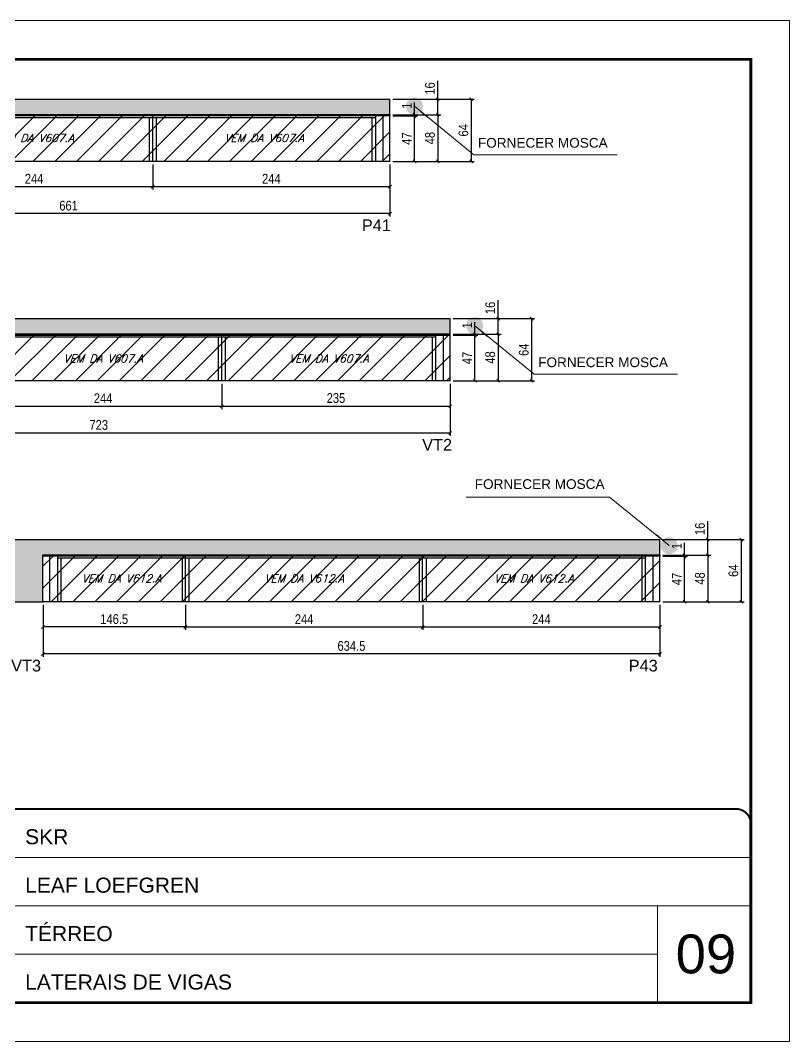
# Model space of a CAD drawing. Extents: x 3309 to 9590, y -2522 to 14608.
# Drawn here: x 4003 to 4794, y 11261 to 12311 of the extents above; entities that cross this region are included whole.
import ezdxf

# ---------------------------------------------------------------- set-up
doc = ezdxf.new("R2010")
doc.units = 0
doc.linetypes.add('CONTINUO', pattern=[0])
doc.linetypes.add('DASHED', pattern=[0.75, 0.5, -0.25])
for name, color, linetype in [('5', 5, 'Continuous'), ('COTA', 241, 'Continuous'), ('Painéis', 200, 'Continuous'), ('SARR_2.2x7', 40, 'Continuous'), ('SARR_3.5x7', 81, 'Continuous'), ('texto', 7, 'Continuous')]:
    doc.layers.add(name, color=color, linetype=linetype)
for name, color, linetype, lineweight in [('CARIMBO', 255, 'Continuous', 9), ('Folhas', 255, 'Continuous', 9), ('Hachura', 251, 'Continuous', 9), ('SARRAFO DE PRESSAO', 251, 'DASHED', 9)]:
    doc.layers.add(name, color=color, linetype=linetype, lineweight=lineweight)
doc.styles.add('ARIAL', font='arial.ttf')
doc.styles.add('COTA TECNICA', font='techl___.ttf', dxfattribs={"height": 10})
doc.styles.add('Romans', font='romans.shx')
doc.styles.get("Standard").update_dxf_attribs({"font": 'arial.ttf'})
doc.dimstyles.new('3x', dxfattribs={"dimtxt": 10, "dimasz": 5, "dimexe": 7, "dimexo": 5, "dimgap": 4, "dimtad": 1, "dimdec": 4, "dimlfac": 0.333333, "dimdsep": 46, "dimtxsty": 'Standard', "dimblk": 'DOT', "dimcen": 0.09, "dimclrd": 1, "dimclre": 1, "dimclrt": 2, "dimadec": 0, "dimazin": 2, "dimtfac": 1, "dimtdec": 4, "dimtmove": 0, "dimatfit": 3, "dimldrblk": 'DOT', "dimfxl": 1, "dimtolj": 1, "dimtzin": 0, "dimlwd": 9, "dimlwe": 9, "dimarcsym": 0})
doc.dimstyles.new('PAINEL', dxfattribs={"dimtxt": 10, "dimasz": 3, "dimexe": 3, "dimexo": 3, "dimgap": 3, "dimtad": 1, "dimdec": 1, "dimzin": 12, "dimdsep": 46, "dimtxsty": 'COTA TECNICA', "dimblk1": 'OBLIQUE', "dimblk2": 'OBLIQUE', "dimsah": 1, "dimcen": 0.9, "dimclrd": 4, "dimclre": 4, "dimclrt": 240, "dimadec": 1, "dimazin": 3, "dimtfac": 1, "dimtdec": 1, "dimtmove": 0, "dimatfit": 3, "dimfxl": 1, "dimtolj": 1, "dimtzin": 12, "dimarcsym": 0})

# ---------------------------------------------------------------- blocks, each defined once
blk = doc.blocks.new('9999999999')
at = {"color": 30, "linetype": 'CONTINUO'}
for p, q in [((98564.6, 34379.6), (99584, 34379.6)), ((98564.6, 34329.8), (99488, 34329.8)), ((99584, 34329.8), (99488, 34329.8)), ((99488, 34329.8), (99488, 34230.2)), ((98564.6, 34280), (99488, 34280))]:
    blk.add_line(p, q, dxfattribs=at)
at = {"color": 30, "linetype": 'CONTINUO', "const_width": 2}
blk.add_lwpolyline([(99584, 34230.2), (99584, 34414.4, 0.414214), (99569, 34429.4), (98229, 34429.4, 0.414214), (98214, 34414.4), (98214, 34245.2, 0.414214), (98229, 34230.2), (99584, 34230.2)], format="xyb", dxfattribs=at)
at = {"layer": 'Folhas'}
blk.add_lwpolyline([(98139, 34190.2), (99624, 34190.2), (99624, 35240.2), (98139, 35240.2)], close=True, dxfattribs=at)
at = {"layer": 'Folhas', "color": 30, "const_width": 3}
blk.add_lwpolyline([(98214, 34230.2), (99584, 34230.2), (99584, 35200.2), (98214, 35200.2)], close=True, dxfattribs=at)
at = {"color": 7, "linetype": 'Continuous', "ltscale": 5, "style": 'ARIAL'}
for s, height, p in [('SKR', 15.48, (98837.7, 34393.1)), ('LEAF LOEFGREN', 15.483, (98837.7, 34343.3)), ('TÉRREO', 15.48, (98837.7, 34293.5)), ('LATERAIS DE VIGAS', 15.483, (98837.7, 34243.7))]:
    blk.add_text(s, height=height, dxfattribs=at).set_placement(p)
blk = doc.blocks.new('_Oblique')
at = {"color": 0, "linetype": 'ByBlock', "lineweight": -2}
blk.add_line((-0.5, -0.5), (0.5, 0.5), dxfattribs=at)
blk = doc.blocks.new('*D1549')
at = {"layer": 'COTA', "color": 4, "linetype": 'ByBlock', "lineweight": -2, "transparency": 16777216}
for p, q in [((3722.3, 12162.7), (3722.3, 12109.1)), ((4383.3, 12162.7), (4383.3, 12109.1)), ((4383.3, 12112.1), (3722.3, 12112.1))]:
    blk.add_line(p, q, dxfattribs=at)
at = {"layer": 'Defpoints', "color": 0, "linetype": 'ByBlock', "transparency": 16777216}
for p in [(3722.3, 12165.7), (4383.3, 12165.7), (3722.3, 12112.1)]:
    blk.add_point(p, dxfattribs=at)
at = {"layer": 'COTA', "color": 4, "linetype": 'ByBlock', "lineweight": -2, "transparency": 16777216, "xscale": 3, "yscale": 3, "zscale": 3, "rotation": 180}
blk.add_blockref('_Oblique', (3722.3, 12112.1), dxfattribs=at)
at = {"layer": 'COTA', "color": 4, "linetype": 'ByBlock', "lineweight": -2, "transparency": 16777216, "xscale": 3, "yscale": 3, "zscale": 3}
blk.add_blockref('_Oblique', (4383.3, 12112.1), dxfattribs=at)
at = {"layer": 'COTA', "color": 240, "linetype": 'ByBlock', "transparency": 16777216, "insert": (4052.8, 12120.2), "char_height": 10, "attachment_point": 5, "style": 'COTA TECNICA'}
blk.add_mtext('\\A1;661', dxfattribs=at)
blk = doc.blocks.new('*D1547')
at = {"layer": 'COTA', "color": 4, "lineweight": -2, "transparency": 16777216}
for p, q in [((3895.3, 12162.7), (3895.3, 12136.8)), ((4139.3, 12162.7), (4139.3, 12136.8)), ((3895.3, 12139.8), (4139.3, 12139.8))]:
    blk.add_line(p, q, dxfattribs=at)
at = {"layer": 'Defpoints', "color": 0, "transparency": 16777216}
for p in [(3895.3, 12165.7, 0), (4139.3, 12165.7, 0), (4139.3, 12139.8)]:
    blk.add_point(p, dxfattribs=at)
at = {"layer": 'COTA', "color": 4, "lineweight": -2, "transparency": 16777216, "xscale": 3, "yscale": 3, "zscale": 3, "rotation": 180}
blk.add_blockref('_Oblique', (3895.3, 12139.8), dxfattribs=at)
at = {"layer": 'COTA', "color": 4, "lineweight": -2, "transparency": 16777216, "xscale": 3, "yscale": 3, "zscale": 3}
blk.add_blockref('_Oblique', (4139.3, 12139.8), dxfattribs=at)
at = {"layer": 'COTA', "color": 240, "transparency": 16777216, "insert": (4017.3, 12147.9), "char_height": 10, "attachment_point": 5, "style": 'COTA TECNICA'}
blk.add_mtext('\\A1;244', dxfattribs=at)
blk = doc.blocks.new('*D1550')
at = {"layer": 'COTA', "color": 4, "lineweight": -2, "transparency": 16777216}
for p, q in [((4139.3, 12162.7), (4139.3, 12136.8)), ((4383.3, 12162.7), (4383.3, 12136.8)), ((4139.3, 12139.8), (4383.3, 12139.8))]:
    blk.add_line(p, q, dxfattribs=at)
at = {"layer": 'Defpoints', "color": 0, "transparency": 16777216}
for p in [(4139.3, 12165.7, 0), (4383.3, 12165.7, 0), (4383.3, 12139.8)]:
    blk.add_point(p, dxfattribs=at)
at = {"layer": 'COTA', "color": 4, "lineweight": -2, "transparency": 16777216, "xscale": 3, "yscale": 3, "zscale": 3, "rotation": 180}
blk.add_blockref('_Oblique', (4139.3, 12139.8), dxfattribs=at)
at = {"layer": 'COTA', "color": 4, "lineweight": -2, "transparency": 16777216, "xscale": 3, "yscale": 3, "zscale": 3}
blk.add_blockref('_Oblique', (4383.3, 12139.8), dxfattribs=at)
at = {"layer": 'COTA', "color": 240, "transparency": 16777216, "insert": (4261.3, 12147.9), "char_height": 10, "attachment_point": 5, "style": 'COTA TECNICA'}
blk.add_mtext('\\A1;244', dxfattribs=at)
blk = doc.blocks.new('*D1559')
at = {"layer": 'COTA', "color": 4, "linetype": 'ByBlock', "lineweight": -2, "transparency": 16777216}
for p, q in [((3722.3, 11937.1), (3722.3, 11883.4)), ((4445.3, 11937.1), (4445.3, 11883.4)), ((4445.3, 11886.4), (3722.3, 11886.4))]:
    blk.add_line(p, q, dxfattribs=at)
at = {"layer": 'Defpoints', "color": 0, "linetype": 'ByBlock', "transparency": 16777216}
for p in [(3722.3, 11940.1), (4445.3, 11940.1), (3722.3, 11886.4)]:
    blk.add_point(p, dxfattribs=at)
at = {"layer": 'COTA', "color": 4, "linetype": 'ByBlock', "lineweight": -2, "transparency": 16777216, "xscale": 3, "yscale": 3, "zscale": 3, "rotation": 180}
blk.add_blockref('_Oblique', (3722.3, 11886.4), dxfattribs=at)
at = {"layer": 'COTA', "color": 4, "linetype": 'ByBlock', "lineweight": -2, "transparency": 16777216, "xscale": 3, "yscale": 3, "zscale": 3}
blk.add_blockref('_Oblique', (4445.3, 11886.4), dxfattribs=at)
at = {"layer": 'COTA', "color": 240, "linetype": 'ByBlock', "transparency": 16777216, "insert": (4083.8, 11894.7), "char_height": 10, "attachment_point": 5, "style": 'COTA TECNICA'}
blk.add_mtext('\\A1;723', dxfattribs=at)
blk = doc.blocks.new('*D1554')
at = {"layer": 'COTA', "color": 4, "lineweight": -2, "transparency": 16777216}
for p, q in [((3966.3, 11937.1), (3966.3, 11911.1)), ((4210.3, 11937.1), (4210.3, 11911.1)), ((3966.3, 11914.1), (4210.3, 11914.1))]:
    blk.add_line(p, q, dxfattribs=at)
at = {"layer": 'Defpoints', "color": 0, "transparency": 16777216}
for p in [(3966.3, 11940.1, 0), (4210.3, 11940.1, 0), (4210.3, 11914.1)]:
    blk.add_point(p, dxfattribs=at)
at = {"layer": 'COTA', "color": 4, "lineweight": -2, "transparency": 16777216, "xscale": 3, "yscale": 3, "zscale": 3, "rotation": 180}
blk.add_blockref('_Oblique', (3966.3, 11914.1), dxfattribs=at)
at = {"layer": 'COTA', "color": 4, "lineweight": -2, "transparency": 16777216, "xscale": 3, "yscale": 3, "zscale": 3}
blk.add_blockref('_Oblique', (4210.3, 11914.1), dxfattribs=at)
at = {"layer": 'COTA', "color": 240, "transparency": 16777216, "insert": (4088.3, 11922.2), "char_height": 10, "attachment_point": 5, "style": 'COTA TECNICA'}
blk.add_mtext('\\A1;244', dxfattribs=at)
blk = doc.blocks.new('*D1556')
at = {"layer": 'COTA', "color": 4, "lineweight": -2, "transparency": 16777216}
for p, q in [((4210.3, 11937.1), (4210.3, 11911.1)), ((4445.3, 11937.1), (4445.3, 11911.1)), ((4210.3, 11914.1), (4445.3, 11914.1))]:
    blk.add_line(p, q, dxfattribs=at)
at = {"layer": 'Defpoints', "color": 0, "transparency": 16777216}
for p in [(4210.3, 11940.1, 0), (4445.3, 11940.1, 0), (4445.3, 11914.1)]:
    blk.add_point(p, dxfattribs=at)
at = {"layer": 'COTA', "color": 4, "lineweight": -2, "transparency": 16777216, "xscale": 3, "yscale": 3, "zscale": 3, "rotation": 180}
blk.add_blockref('_Oblique', (4210.3, 11914.1), dxfattribs=at)
at = {"layer": 'COTA', "color": 4, "lineweight": -2, "transparency": 16777216, "xscale": 3, "yscale": 3, "zscale": 3}
blk.add_blockref('_Oblique', (4445.3, 11914.1), dxfattribs=at)
at = {"layer": 'COTA', "color": 240, "transparency": 16777216, "insert": (4327.8, 11922.4), "char_height": 10, "attachment_point": 5, "style": 'COTA TECNICA'}
blk.add_mtext('\\A1;235', dxfattribs=at)
blk = doc.blocks.new('*D1563')
at = {"layer": 'COTA', "color": 4, "linetype": 'ByBlock', "lineweight": -2, "transparency": 16777216}
for p, q in [((4026.5, 11709.9), (4026.5, 11684)), ((4173, 11709.9), (4173, 11684)), ((4173, 11687), (4026.5, 11687))]:
    blk.add_line(p, q, dxfattribs=at)
at = {"layer": 'Defpoints', "color": 0, "linetype": 'ByBlock', "transparency": 16777216}
for p in [(4026.5, 11712.9), (4173, 11712.9), (4026.5, 11687)]:
    blk.add_point(p, dxfattribs=at)
at = {"layer": 'COTA', "color": 4, "linetype": 'ByBlock', "lineweight": -2, "transparency": 16777216, "xscale": 3, "yscale": 3, "zscale": 3, "rotation": 180}
blk.add_blockref('_Oblique', (4026.5, 11687), dxfattribs=at)
at = {"layer": 'COTA', "color": 4, "linetype": 'ByBlock', "lineweight": -2, "transparency": 16777216, "xscale": 3, "yscale": 3, "zscale": 3}
blk.add_blockref('_Oblique', (4173, 11687), dxfattribs=at)
at = {"layer": 'COTA', "color": 240, "linetype": 'ByBlock', "transparency": 16777216, "insert": (4099.7, 11695.1), "char_height": 10, "attachment_point": 5, "style": 'COTA TECNICA'}
blk.add_mtext('\\A1;146.5', dxfattribs=at)
blk = doc.blocks.new('*D1566')
at = {"layer": 'COTA', "color": 4, "linetype": 'ByBlock', "lineweight": -2, "transparency": 16777216}
for p, q in [((4026.5, 11709.9), (4026.5, 11656.3)), ((4661, 11709.9), (4661, 11656.3)), ((4661, 11659.3), (4026.5, 11659.3))]:
    blk.add_line(p, q, dxfattribs=at)
at = {"layer": 'Defpoints', "color": 0, "linetype": 'ByBlock', "transparency": 16777216}
for p in [(4026.5, 11712.9), (4661, 11712.9), (4026.5, 11659.3)]:
    blk.add_point(p, dxfattribs=at)
at = {"layer": 'COTA', "color": 4, "linetype": 'ByBlock', "lineweight": -2, "transparency": 16777216, "xscale": 3, "yscale": 3, "zscale": 3, "rotation": 180}
blk.add_blockref('_Oblique', (4026.5, 11659.3), dxfattribs=at)
at = {"layer": 'COTA', "color": 4, "linetype": 'ByBlock', "lineweight": -2, "transparency": 16777216, "xscale": 3, "yscale": 3, "zscale": 3}
blk.add_blockref('_Oblique', (4661, 11659.3), dxfattribs=at)
at = {"layer": 'COTA', "color": 240, "linetype": 'ByBlock', "transparency": 16777216, "insert": (4343.7, 11667.5), "char_height": 10, "attachment_point": 5, "style": 'COTA TECNICA'}
blk.add_mtext('\\A1;634.5', dxfattribs=at)
blk = doc.blocks.new('*D1564')
at = {"layer": 'COTA', "color": 4, "lineweight": -2, "transparency": 16777216}
for p, q in [((4173, 11709.9), (4173, 11684)), ((4417, 11709.9), (4417, 11684)), ((4173, 11687), (4417, 11687))]:
    blk.add_line(p, q, dxfattribs=at)
at = {"layer": 'Defpoints', "color": 0, "transparency": 16777216}
for p in [(4173, 11712.9, 0), (4417, 11712.9, 0), (4417, 11687)]:
    blk.add_point(p, dxfattribs=at)
at = {"layer": 'COTA', "color": 4, "lineweight": -2, "transparency": 16777216, "xscale": 3, "yscale": 3, "zscale": 3, "rotation": 180}
blk.add_blockref('_Oblique', (4173, 11687), dxfattribs=at)
at = {"layer": 'COTA', "color": 4, "lineweight": -2, "transparency": 16777216, "xscale": 3, "yscale": 3, "zscale": 3}
blk.add_blockref('_Oblique', (4417, 11687), dxfattribs=at)
at = {"layer": 'COTA', "color": 240, "transparency": 16777216, "insert": (4295, 11695.1), "char_height": 10, "attachment_point": 5, "style": 'COTA TECNICA'}
blk.add_mtext('\\A1;244', dxfattribs=at)
blk = doc.blocks.new('*D1567')
at = {"layer": 'COTA', "color": 4, "lineweight": -2, "transparency": 16777216}
for p, q in [((4417, 11709.9), (4417, 11684)), ((4661, 11709.9), (4661, 11684)), ((4417, 11687), (4661, 11687))]:
    blk.add_line(p, q, dxfattribs=at)
at = {"layer": 'Defpoints', "color": 0, "transparency": 16777216}
for p in [(4417, 11712.9, 0), (4661, 11712.9, 0), (4661, 11687)]:
    blk.add_point(p, dxfattribs=at)
at = {"layer": 'COTA', "color": 4, "lineweight": -2, "transparency": 16777216, "xscale": 3, "yscale": 3, "zscale": 3, "rotation": 180}
blk.add_blockref('_Oblique', (4417, 11687), dxfattribs=at)
at = {"layer": 'COTA', "color": 4, "lineweight": -2, "transparency": 16777216, "xscale": 3, "yscale": 3, "zscale": 3}
blk.add_blockref('_Oblique', (4661, 11687), dxfattribs=at)
at = {"layer": 'COTA', "color": 240, "transparency": 16777216, "insert": (4539, 11695.1), "char_height": 10, "attachment_point": 5, "style": 'COTA TECNICA'}
blk.add_mtext('\\A1;244', dxfattribs=at)
blk = doc.blocks.new('*D2664')
at = {"layer": 'COTA', "color": 4, "lineweight": -2, "transparency": 16777216}
for p, q in [((4448.3, 11988.1), (4497.6, 11988.1)), ((4494.6, 11988.1), (4494.6, 11940.1)), ((4448.3, 11940.1), (4497.6, 11940.1))]:
    blk.add_line(p, q, dxfattribs=at)
at = {"layer": 'Defpoints', "color": 0, "transparency": 16777216}
for p in [(4445.3, 11988.1, 0), (4445.3, 11940.1, 0), (4494.6, 11940.1)]:
    blk.add_point(p, dxfattribs=at)
at = {"layer": 'COTA', "color": 4, "lineweight": -2, "transparency": 16777216, "xscale": 3, "yscale": 3, "zscale": 3}
for p, rotation in [((4494.6, 11988.1), 90), ((4494.6, 11940.1), 270)]:
    blk.add_blockref('_Oblique', p, dxfattribs=dict(at, rotation=rotation))
at = {"layer": 'COTA', "color": 240, "transparency": 16777216, "insert": (4486.5, 11964.1), "char_height": 10, "attachment_point": 5, "rotation": 90, "style": 'COTA TECNICA'}
blk.add_mtext('\\A1;48', dxfattribs=at)
blk = doc.blocks.new('*D2665')
at = {"layer": 'COTA', "color": 4, "lineweight": -2, "transparency": 16777216}
for p, q in [((4494.6, 12004.1), (4494.6, 12023.1)), ((4448.3, 12004.1), (4497.6, 12004.1)), ((4494.6, 11988.1), (4494.6, 12004.1)), ((4448.3, 11988.1), (4497.6, 11988.1))]:
    blk.add_line(p, q, dxfattribs=at)
at = {"layer": 'Defpoints', "color": 0, "transparency": 16777216}
for p in [(4445.3, 12004.1, 0), (4494.6, 12004.1), (4445.3, 11988.1, 0)]:
    blk.add_point(p, dxfattribs=at)
at = {"layer": 'COTA', "color": 4, "lineweight": -2, "transparency": 16777216, "xscale": 3, "yscale": 3, "zscale": 3}
for p, rotation in [((4494.6, 12004.1), 90), ((4494.6, 11988.1), 270)]:
    blk.add_blockref('_Oblique', p, dxfattribs=dict(at, rotation=rotation))
at = {"layer": 'COTA', "color": 240, "transparency": 16777216, "insert": (4486.5, 12015.1), "char_height": 10, "attachment_point": 5, "rotation": 90, "style": 'COTA TECNICA'}
blk.add_mtext('\\A1;16', dxfattribs=at)
blk = doc.blocks.new('*D2666')
at = {"layer": 'COTA', "color": 4, "lineweight": -2, "transparency": 16777216}
for p, q in [((4448.3, 12004.1), (4532.1, 12004.1)), ((4529.1, 11940.1), (4529.1, 12004.1)), ((4448.3, 11940.1), (4532.1, 11940.1))]:
    blk.add_line(p, q, dxfattribs=at)
at = {"layer": 'Defpoints', "color": 0, "transparency": 16777216}
for p in [(4445.3, 12004.1, 0), (4529.1, 12004.1), (4445.3, 11940.1, 0)]:
    blk.add_point(p, dxfattribs=at)
at = {"layer": 'COTA', "color": 4, "lineweight": -2, "transparency": 16777216, "xscale": 3, "yscale": 3, "zscale": 3}
for p, rotation in [((4529.1, 12004.1), 90), ((4529.1, 11940.1), 270)]:
    blk.add_blockref('_Oblique', p, dxfattribs=dict(at, rotation=rotation))
at = {"layer": 'COTA', "color": 240, "transparency": 16777216, "insert": (4521, 11972.1), "char_height": 10, "attachment_point": 5, "rotation": 90, "style": 'COTA TECNICA'}
blk.add_mtext('\\A1;64', dxfattribs=at)
blk = doc.blocks.new('*D2667')
at = {"layer": 'COTA', "color": 4, "lineweight": -2, "transparency": 16777216}
for p, q in [((4494.6, 12004.1), (4494.6, 12023.1)), ((4448.3, 12004.1), (4497.6, 12004.1)), ((4494.6, 11988.1), (4494.6, 12004.1)), ((4448.3, 11988.1), (4497.6, 11988.1))]:
    blk.add_line(p, q, dxfattribs=at)
at = {"layer": 'Defpoints', "color": 0, "transparency": 16777216}
for p in [(4445.3, 12004.1, 0), (4494.6, 12004.1), (4445.3, 11988.1, 0)]:
    blk.add_point(p, dxfattribs=at)
at = {"layer": 'COTA', "color": 4, "lineweight": -2, "transparency": 16777216, "xscale": 3, "yscale": 3, "zscale": 3}
for p, rotation in [((4494.6, 12004.1), 90), ((4494.6, 11988.1), 270)]:
    blk.add_blockref('_Oblique', p, dxfattribs=dict(at, rotation=rotation))
at = {"layer": 'COTA', "color": 240, "transparency": 16777216, "insert": (4486.5, 12015.1), "char_height": 10, "attachment_point": 5, "rotation": 90, "style": 'COTA TECNICA'}
blk.add_mtext('\\A1;16', dxfattribs=at)
blk = doc.blocks.new('_Dot')
at = {"color": 0, "linetype": 'ByBlock', "lineweight": -2}
blk.add_line((-0.5, 0), (-1, 0), dxfattribs=at)
at = {"color": 0, "linetype": 'ByBlock', "const_width": 0.5}
blk.add_lwpolyline([(-0.25, 0, 1), (0.25, 0, 1)], format="xyb", close=True, dxfattribs=at)
blk = doc.blocks.new('*D2668')
at = {"layer": 'COTA', "color": 4, "lineweight": -2, "transparency": 16777216}
for p, q in [((4448.3, 11987.1), (4473.7, 11987.1)), ((4470.7, 11940.1), (4470.7, 11987.1)), ((4448.3, 11940.1), (4473.7, 11940.1))]:
    blk.add_line(p, q, dxfattribs=at)
at = {"layer": 'Defpoints', "color": 0, "transparency": 16777216}
for p in [(4445.3, 11987.1, 0), (4470.7, 11987.1), (4445.3, 11940.1, 0)]:
    blk.add_point(p, dxfattribs=at)
at = {"layer": 'COTA', "color": 4, "lineweight": -2, "transparency": 16777216, "xscale": 3, "yscale": 3, "zscale": 3}
for p, rotation in [((4470.7, 11987.1), 90), ((4470.7, 11940.1), 270)]:
    blk.add_blockref('_Oblique', p, dxfattribs=dict(at, rotation=rotation))
at = {"layer": 'COTA', "color": 240, "transparency": 16777216, "insert": (4462.7, 11963.6), "char_height": 10, "attachment_point": 5, "rotation": 90, "style": 'COTA TECNICA'}
blk.add_mtext('\\A1;47', dxfattribs=at)
blk = doc.blocks.new('*D2669')
at = {"layer": 'COTA', "color": 4, "lineweight": -2, "transparency": 16777216}
for p, q in [((4470.7, 11988.1), (4470.7, 12000.6)), ((4448.3, 11988.1), (4473.7, 11988.1)), ((4448.3, 11987.1), (4473.7, 11987.1)), ((4470.7, 11987.1), (4470.7, 11988.1)), ((4470.7, 11987.1), (4470.7, 11984.1))]:
    blk.add_line(p, q, dxfattribs=at)
at = {"layer": 'Defpoints', "color": 0, "transparency": 16777216}
for p in [(4445.3, 11988.1, 0), (4445.3, 11987.1, 0), (4470.7, 11988.1)]:
    blk.add_point(p, dxfattribs=at)
at = {"layer": 'COTA', "color": 4, "lineweight": -2, "transparency": 16777216, "xscale": 3, "yscale": 3, "zscale": 3}
for p, rotation in [((4470.7, 11988.1), 270), ((4470.7, 11987.1), 90)]:
    blk.add_blockref('_Oblique', p, dxfattribs=dict(at, rotation=rotation))
at = {"layer": 'COTA', "color": 240, "transparency": 16777216, "insert": (4462.7, 11997.3), "char_height": 10, "attachment_point": 5, "rotation": 90, "style": 'COTA TECNICA'}
blk.add_mtext('\\A1;1', dxfattribs=at)
blk = doc.blocks.new('*D2670')
at = {"layer": 'COTA', "color": 4, "lineweight": -2, "transparency": 16777216}
for p, q in [((4386.3, 12213.7), (4435.6, 12213.7)), ((4432.6, 12213.7), (4432.6, 12165.7)), ((4386.3, 12165.7), (4435.6, 12165.7))]:
    blk.add_line(p, q, dxfattribs=at)
at = {"layer": 'Defpoints', "color": 0, "transparency": 16777216}
for p in [(4383.3, 12213.7, 0), (4383.3, 12165.7, 0), (4432.6, 12165.7)]:
    blk.add_point(p, dxfattribs=at)
at = {"layer": 'COTA', "color": 4, "lineweight": -2, "transparency": 16777216, "xscale": 3, "yscale": 3, "zscale": 3}
for p, rotation in [((4432.6, 12213.7), 90), ((4432.6, 12165.7), 270)]:
    blk.add_blockref('_Oblique', p, dxfattribs=dict(at, rotation=rotation))
at = {"layer": 'COTA', "color": 240, "transparency": 16777216, "insert": (4424.5, 12189.7), "char_height": 10, "attachment_point": 5, "rotation": 90, "style": 'COTA TECNICA'}
blk.add_mtext('\\A1;48', dxfattribs=at)
blk = doc.blocks.new('*D2671')
at = {"layer": 'COTA', "color": 4, "lineweight": -2, "transparency": 16777216}
for p, q in [((4432.6, 12229.7), (4432.6, 12248.7)), ((4386.3, 12229.7), (4435.6, 12229.7)), ((4432.6, 12213.7), (4432.6, 12229.7)), ((4386.3, 12213.7), (4435.6, 12213.7))]:
    blk.add_line(p, q, dxfattribs=at)
at = {"layer": 'Defpoints', "color": 0, "transparency": 16777216}
for p in [(4383.3, 12229.7, 0), (4432.6, 12229.7), (4383.3, 12213.7, 0)]:
    blk.add_point(p, dxfattribs=at)
at = {"layer": 'COTA', "color": 4, "lineweight": -2, "transparency": 16777216, "xscale": 3, "yscale": 3, "zscale": 3}
for p, rotation in [((4432.6, 12229.7), 90), ((4432.6, 12213.7), 270)]:
    blk.add_blockref('_Oblique', p, dxfattribs=dict(at, rotation=rotation))
at = {"layer": 'COTA', "color": 240, "transparency": 16777216, "insert": (4424.5, 12240.7), "char_height": 10, "attachment_point": 5, "rotation": 90, "style": 'COTA TECNICA'}
blk.add_mtext('\\A1;16', dxfattribs=at)
blk = doc.blocks.new('*D2672')
at = {"layer": 'COTA', "color": 4, "lineweight": -2, "transparency": 16777216}
for p, q in [((4386.3, 12229.7), (4470.1, 12229.7)), ((4467.1, 12165.7), (4467.1, 12229.7)), ((4386.3, 12165.7), (4470.1, 12165.7))]:
    blk.add_line(p, q, dxfattribs=at)
at = {"layer": 'Defpoints', "color": 0, "transparency": 16777216}
for p in [(4383.3, 12229.7, 0), (4467.1, 12229.7), (4383.3, 12165.7, 0)]:
    blk.add_point(p, dxfattribs=at)
at = {"layer": 'COTA', "color": 4, "lineweight": -2, "transparency": 16777216, "xscale": 3, "yscale": 3, "zscale": 3}
for p, rotation in [((4467.1, 12229.7), 90), ((4467.1, 12165.7), 270)]:
    blk.add_blockref('_Oblique', p, dxfattribs=dict(at, rotation=rotation))
at = {"layer": 'COTA', "color": 240, "transparency": 16777216, "insert": (4459, 12197.7), "char_height": 10, "attachment_point": 5, "rotation": 90, "style": 'COTA TECNICA'}
blk.add_mtext('\\A1;64', dxfattribs=at)
blk = doc.blocks.new('*D2673')
at = {"layer": 'COTA', "color": 4, "lineweight": -2, "transparency": 16777216}
for p, q in [((4432.6, 12229.7), (4432.6, 12248.7)), ((4386.3, 12229.7), (4435.6, 12229.7)), ((4432.6, 12213.7), (4432.6, 12229.7)), ((4386.3, 12213.7), (4435.6, 12213.7))]:
    blk.add_line(p, q, dxfattribs=at)
at = {"layer": 'Defpoints', "color": 0, "transparency": 16777216}
for p in [(4383.3, 12229.7, 0), (4432.6, 12229.7), (4383.3, 12213.7, 0)]:
    blk.add_point(p, dxfattribs=at)
at = {"layer": 'COTA', "color": 4, "lineweight": -2, "transparency": 16777216, "xscale": 3, "yscale": 3, "zscale": 3}
for p, rotation in [((4432.6, 12229.7), 90), ((4432.6, 12213.7), 270)]:
    blk.add_blockref('_Oblique', p, dxfattribs=dict(at, rotation=rotation))
at = {"layer": 'COTA', "color": 240, "transparency": 16777216, "insert": (4424.5, 12240.7), "char_height": 10, "attachment_point": 5, "rotation": 90, "style": 'COTA TECNICA'}
blk.add_mtext('\\A1;16', dxfattribs=at)
blk = doc.blocks.new('*D2674')
at = {"layer": 'COTA', "color": 4, "lineweight": -2, "transparency": 16777216}
for p, q in [((4386.3, 12212.7), (4411.7, 12212.7)), ((4408.7, 12165.7), (4408.7, 12212.7)), ((4386.3, 12165.7), (4411.7, 12165.7))]:
    blk.add_line(p, q, dxfattribs=at)
at = {"layer": 'Defpoints', "color": 0, "transparency": 16777216}
for p in [(4383.3, 12212.7, 0), (4408.7, 12212.7), (4383.3, 12165.7, 0)]:
    blk.add_point(p, dxfattribs=at)
at = {"layer": 'COTA', "color": 4, "lineweight": -2, "transparency": 16777216, "xscale": 3, "yscale": 3, "zscale": 3}
for p, rotation in [((4408.7, 12212.7), 90), ((4408.7, 12165.7), 270)]:
    blk.add_blockref('_Oblique', p, dxfattribs=dict(at, rotation=rotation))
at = {"layer": 'COTA', "color": 240, "transparency": 16777216, "insert": (4400.7, 12189.2), "char_height": 10, "attachment_point": 5, "rotation": 90, "style": 'COTA TECNICA'}
blk.add_mtext('\\A1;47', dxfattribs=at)
blk = doc.blocks.new('*D2675')
at = {"layer": 'COTA', "color": 4, "lineweight": -2, "transparency": 16777216}
for p, q in [((4408.7, 12213.7), (4408.7, 12226.3)), ((4386.3, 12213.7), (4411.7, 12213.7)), ((4386.3, 12212.7), (4411.7, 12212.7)), ((4408.7, 12212.7), (4408.7, 12213.7)), ((4408.7, 12212.7), (4408.7, 12209.7))]:
    blk.add_line(p, q, dxfattribs=at)
at = {"layer": 'Defpoints', "color": 0, "transparency": 16777216}
for p in [(4383.3, 12213.7, 0), (4383.3, 12212.7, 0), (4408.7, 12213.7)]:
    blk.add_point(p, dxfattribs=at)
at = {"layer": 'COTA', "color": 4, "lineweight": -2, "transparency": 16777216, "xscale": 3, "yscale": 3, "zscale": 3}
for p, rotation in [((4408.7, 12213.7), 270), ((4408.7, 12212.7), 90)]:
    blk.add_blockref('_Oblique', p, dxfattribs=dict(at, rotation=rotation))
at = {"layer": 'COTA', "color": 240, "transparency": 16777216, "insert": (4400.7, 12223), "char_height": 10, "attachment_point": 5, "rotation": 90, "style": 'COTA TECNICA'}
blk.add_mtext('\\A1;1', dxfattribs=at)
blk = doc.blocks.new('*D2676')
at = {"layer": 'COTA', "color": 4, "lineweight": -2, "transparency": 16777216}
for p, q in [((4664, 11760.9), (4713.3, 11760.9)), ((4710.3, 11760.9), (4710.3, 11712.9)), ((4664, 11712.9), (4713.3, 11712.9))]:
    blk.add_line(p, q, dxfattribs=at)
at = {"layer": 'Defpoints', "color": 0, "transparency": 16777216}
for p in [(4661, 11760.9, 0), (4661, 11712.9, 0), (4710.3, 11712.9)]:
    blk.add_point(p, dxfattribs=at)
at = {"layer": 'COTA', "color": 4, "lineweight": -2, "transparency": 16777216, "xscale": 3, "yscale": 3, "zscale": 3}
for p, rotation in [((4710.3, 11760.9), 90), ((4710.3, 11712.9), 270)]:
    blk.add_blockref('_Oblique', p, dxfattribs=dict(at, rotation=rotation))
at = {"layer": 'COTA', "color": 240, "transparency": 16777216, "insert": (4702.2, 11736.9), "char_height": 10, "attachment_point": 5, "rotation": 90, "style": 'COTA TECNICA'}
blk.add_mtext('\\A1;48', dxfattribs=at)
blk = doc.blocks.new('*D2677')
at = {"layer": 'COTA', "color": 4, "lineweight": -2, "transparency": 16777216}
for p, q in [((4710.3, 11776.9), (4710.3, 11795.9)), ((4664, 11776.9), (4713.3, 11776.9)), ((4710.3, 11760.9), (4710.3, 11776.9)), ((4664, 11760.9), (4713.3, 11760.9))]:
    blk.add_line(p, q, dxfattribs=at)
at = {"layer": 'Defpoints', "color": 0, "transparency": 16777216}
for p in [(4661, 11776.9, 0), (4710.3, 11776.9), (4661, 11760.9, 0)]:
    blk.add_point(p, dxfattribs=at)
at = {"layer": 'COTA', "color": 4, "lineweight": -2, "transparency": 16777216, "xscale": 3, "yscale": 3, "zscale": 3}
for p, rotation in [((4710.3, 11776.9), 90), ((4710.3, 11760.9), 270)]:
    blk.add_blockref('_Oblique', p, dxfattribs=dict(at, rotation=rotation))
at = {"layer": 'COTA', "color": 240, "transparency": 16777216, "insert": (4702.2, 11787.9), "char_height": 10, "attachment_point": 5, "rotation": 90, "style": 'COTA TECNICA'}
blk.add_mtext('\\A1;16', dxfattribs=at)
blk = doc.blocks.new('*D2678')
at = {"layer": 'COTA', "color": 4, "lineweight": -2, "transparency": 16777216}
for p, q in [((4664, 11776.9), (4747.8, 11776.9)), ((4744.8, 11712.9), (4744.8, 11776.9)), ((4664, 11712.9), (4747.8, 11712.9))]:
    blk.add_line(p, q, dxfattribs=at)
at = {"layer": 'Defpoints', "color": 0, "transparency": 16777216}
for p in [(4661, 11776.9, 0), (4744.8, 11776.9), (4661, 11712.9, 0)]:
    blk.add_point(p, dxfattribs=at)
at = {"layer": 'COTA', "color": 4, "lineweight": -2, "transparency": 16777216, "xscale": 3, "yscale": 3, "zscale": 3}
for p, rotation in [((4744.8, 11776.9), 90), ((4744.8, 11712.9), 270)]:
    blk.add_blockref('_Oblique', p, dxfattribs=dict(at, rotation=rotation))
at = {"layer": 'COTA', "color": 240, "transparency": 16777216, "insert": (4736.7, 11744.9), "char_height": 10, "attachment_point": 5, "rotation": 90, "style": 'COTA TECNICA'}
blk.add_mtext('\\A1;64', dxfattribs=at)
blk = doc.blocks.new('*D2679')
at = {"layer": 'COTA', "color": 4, "lineweight": -2, "transparency": 16777216}
for p, q in [((4710.3, 11776.9), (4710.3, 11795.9)), ((4664, 11776.9), (4713.3, 11776.9)), ((4710.3, 11760.9), (4710.3, 11776.9)), ((4664, 11760.9), (4713.3, 11760.9))]:
    blk.add_line(p, q, dxfattribs=at)
at = {"layer": 'Defpoints', "color": 0, "transparency": 16777216}
for p in [(4661, 11776.9, 0), (4710.3, 11776.9), (4661, 11760.9, 0)]:
    blk.add_point(p, dxfattribs=at)
at = {"layer": 'COTA', "color": 4, "lineweight": -2, "transparency": 16777216, "xscale": 3, "yscale": 3, "zscale": 3}
for p, rotation in [((4710.3, 11776.9), 90), ((4710.3, 11760.9), 270)]:
    blk.add_blockref('_Oblique', p, dxfattribs=dict(at, rotation=rotation))
at = {"layer": 'COTA', "color": 240, "transparency": 16777216, "insert": (4702.2, 11787.9), "char_height": 10, "attachment_point": 5, "rotation": 90, "style": 'COTA TECNICA'}
blk.add_mtext('\\A1;16', dxfattribs=at)
blk = doc.blocks.new('*D2680')
at = {"layer": 'COTA', "color": 4, "lineweight": -2, "transparency": 16777216}
for p, q in [((4664, 11759.9), (4689.4, 11759.9)), ((4686.4, 11712.9), (4686.4, 11759.9)), ((4664, 11712.9), (4689.4, 11712.9))]:
    blk.add_line(p, q, dxfattribs=at)
at = {"layer": 'Defpoints', "color": 0, "transparency": 16777216}
for p in [(4661, 11759.9, 0), (4686.4, 11759.9), (4661, 11712.9, 0)]:
    blk.add_point(p, dxfattribs=at)
at = {"layer": 'COTA', "color": 4, "lineweight": -2, "transparency": 16777216, "xscale": 3, "yscale": 3, "zscale": 3}
for p, rotation in [((4686.4, 11759.9), 90), ((4686.4, 11712.9), 270)]:
    blk.add_blockref('_Oblique', p, dxfattribs=dict(at, rotation=rotation))
at = {"layer": 'COTA', "color": 240, "transparency": 16777216, "insert": (4678.3, 11736.4), "char_height": 10, "attachment_point": 5, "rotation": 90, "style": 'COTA TECNICA'}
blk.add_mtext('\\A1;47', dxfattribs=at)
blk = doc.blocks.new('*D2681')
at = {"layer": 'COTA', "color": 4, "lineweight": -2, "transparency": 16777216}
for p, q in [((4686.4, 11760.9), (4686.4, 11773.5)), ((4664, 11760.9), (4689.4, 11760.9)), ((4686.4, 11759.9), (4686.4, 11760.9)), ((4664, 11759.9), (4689.4, 11759.9)), ((4686.4, 11759.9), (4686.4, 11756.9))]:
    blk.add_line(p, q, dxfattribs=at)
at = {"layer": 'Defpoints', "color": 0, "transparency": 16777216}
for p in [(4661, 11760.9, 0), (4686.4, 11760.9), (4661, 11759.9, 0)]:
    blk.add_point(p, dxfattribs=at)
at = {"layer": 'COTA', "color": 4, "lineweight": -2, "transparency": 16777216, "xscale": 3, "yscale": 3, "zscale": 3}
for p, rotation in [((4686.4, 11760.9), 270), ((4686.4, 11759.9), 90)]:
    blk.add_blockref('_Oblique', p, dxfattribs=dict(at, rotation=rotation))
at = {"layer": 'COTA', "color": 240, "transparency": 16777216, "insert": (4678.3, 11770.2), "char_height": 10, "attachment_point": 5, "rotation": 90, "style": 'COTA TECNICA'}
blk.add_mtext('\\A1;1', dxfattribs=at)

msp = doc.modelspace()

# ---------------------------------------------------------------- hatches: boundary and pattern name
at = {"layer": 'COTA'}
h = msp.add_hatch(dxfattribs=at)
h.set_pattern_fill('AR-CONC', color=256, scale=0.03)
h.paths.add_polyline_path([(4383.31, 12213.71), (4383.31, 12229.71), (3722.31, 12229.71), (3722.31, 12213.71)])
h = msp.add_hatch(dxfattribs=at)
h.set_pattern_fill('AR-CONC', color=256, scale=0.03)
h.set_pattern_definition([(50, (-3204.434, -1275.95), (5.4655401, -0.4781726), [0.5715, -6.2865]), (355, (-3204.434, -1275.95), (-1.0573026, 5.7317054), [0.4572, -5.0292175]), (100.451445, (-3203.9784, -1275.9897), (4.4082374, 5.2535326), [0.4857003, -5.3427073]), (46.1842, (-3204.434, -1274.426), (8.1323712, -1.2612698), [0.85725, -9.42975]), (96.63556, (-3203.756, -1274.531), (7.122124, 7.4227837), [0.7285507, -8.0140682]), (351.18415, (-3204.434, -1274.426), (7.122124, 7.4227837), [0.685799, -7.543792]), (21, (-3203.672, -1274.807), (4.5484317, -3.067956), [0.5715, -6.2865]), (326, (-3203.672, -1274.807), (1.8540609, 5.525639), [0.4572, -5.0292]), (71.451445, (-3203.293, -1275.0625), (6.4024926, 2.457683), [0.4857003, -5.3426981]), (37.5, (-3204.434, -1275.9498), (0.0926581, 2.53665117), [0, -4.96824, 0, -5.1054, 0, -5.04825]), (7.5, (-3204.434, -1275.9498), (2.00458988, 3.00541724), [0, -2.91084, 0, -4.85394, 0, -1.92405]), (327.5, (-3206.1332, -1275.9498), (4.06771786, -0.17186232), [0, -1.905, 0, -5.9436, 0, -7.8867]), (317.5, (-3206.895, -1275.9498), (4.44387544, 0.7627947), [0, -2.4765, 0, -3.94716, 0, -5.6007])])
h.paths.add_polyline_path([(4445.31, 11988.06), (4445.31, 12004.06), (3722.31, 12004.06), (3722.31, 11988.06)])
h = msp.add_hatch(dxfattribs=at)
h.set_pattern_fill('AR-CONC', color=256, scale=0.03)
h.set_pattern_definition([(50, (0, -152.0104), (5.46554, -0.4781726), [0.5715, -6.2865]), (355, (0, -152.0104), (-1.0573026, 5.7317054), [0.4572, -5.0292175]), (100.451445, (0.4555, -152.0503), (4.4082374, 5.2535326), [0.4857003, -5.3427073]), (46.1842, (0, -150.4864), (8.1323712, -1.26127), [0.85725, -9.42975]), (96.63556, (0.678, -150.5915), (7.122124, 7.4227837), [0.7285507, -8.014068]), (351.18415, (0, -150.4864), (7.122124, 7.422784), [0.685799, -7.543792]), (21, (0.762, -150.8674), (4.5484317, -3.067956), [0.5715, -6.2865]), (326, (0.762, -150.8674), (1.8540609, 5.525639), [0.4572, -5.0292]), (71.451445, (1.141, -151.123), (6.4024926, 2.457683), [0.4857003, -5.3426981]), (37.5, (0, -152.0104), (0.0926581, 2.53665117), [0, -4.96824, 0, -5.1054, 0, -5.04825]), (7.5, (0, -152.0104), (2.0045899, 3.00541724), [0, -2.91084, 0, -4.85394, 0, -1.92405]), (327.5, (-1.6993, -152.0104), (4.06771786, -0.17186232), [0, -1.905, 0, -5.9436, 0, -7.8867]), (317.5, (-2.4613, -152.0104), (4.4438754, 0.7627947), [0, -2.4765, 0, -3.94716, 0, -5.6007])])
h.paths.add_polyline_path([(4026.46, 11760.9), (4660.96, 11760.9), (4660.96, 11776.9), (3545.46, 11776.9), (3545.46, 11760.9), (3996.46, 11760.9), (3996.46, 11712.9), (4026.46, 11712.9)])
at = {"layer": 'Hachura', "linetype": 'ByBlock'}
h = msp.add_hatch(dxfattribs=at)
h.set_pattern_fill('ANSI31', color=256, scale=5)
h.paths.add_polyline_path([(3895.31, 12212.71), (3895.31, 12165.71), (4139.31, 12165.71), (4139.31, 12212.71)])
h.paths.add_polyline_path([(4139.31, 12212.71), (4139.31, 12165.71), (4383.31, 12165.71), (4383.31, 12212.71)])
h.paths.add_polyline_path([(4210.31, 11987.06), (4210.31, 11940.06), (4445.31, 11940.06), (4445.31, 11987.06)])
h.paths.add_polyline_path([(4210.31, 11940.06), (4210.31, 11987.06), (3966.31, 11987.06), (3966.31, 11940.06)])
h.paths.add_polyline_path([(3722.31, 11987.06), (3722.31, 11940.06), (3966.31, 11940.06), (3966.31, 11987.06)])
h = msp.add_hatch(dxfattribs=at)
h.set_pattern_fill('ANSI31', color=256, scale=5)
h.paths.add_polyline_path([(3545.46, 11759.9), (3545.46, 11712.9), (3752.46, 11712.9), (3752.46, 11759.9)])
h.paths.add_polyline_path([(3996.46, 11712.9), (3996.46, 11759.9), (3752.46, 11759.9), (3752.46, 11712.9)])
h.paths.add_polyline_path([(4026.46, 11759.9), (4026.46, 11712.9), (4172.96, 11712.9), (4172.96, 11759.9)])
h.paths.add_polyline_path([(4172.96, 11759.9), (4172.96, 11712.9), (4416.96, 11712.9), (4416.96, 11759.9)])
h.paths.add_polyline_path([(4416.96, 11759.9), (4416.96, 11712.9), (4660.96, 11712.9), (4660.96, 11759.9)])

# ---------------------------------------------------------------- linework, layer by layer
at = {"layer": 'COTA'}
for p, q in [((3722.31, 12229.71, 0), (4383.31, 12229.71, 0)), ((4383.31, 12213.71, 0), (4383.31, 12229.71, 0)), ((3722.31, 12004.06, 0), (4445.31, 12004.06, 0)), ((4445.31, 11988.06, 0), (4445.31, 12004.06, 0)), ((3545.46, 11776.9, 0), (4660.96, 11776.9, 0)), ((4660.96, 11760.9, 0), (4660.96, 11776.9, 0)), ((3996.46, 11712.9, 0), (4026.46, 11712.9, 0))]:
    msp.add_line(p, q, dxfattribs=at)
at = {"layer": 'Painéis', "linetype": 'ByBlock'}
for p, q in [((4383.31, 12213.71, 0), (3722.31, 12213.71, 0)), ((4139.31, 12165.71, 0), (4139.31, 12213.71, 0)), ((4383.31, 12165.71, 0), (4383.31, 12213.71, 0)), ((4383.31, 12165.71, 0), (3722.31, 12165.71, 0)), ((4445.31, 11988.06, 0), (3722.31, 11988.06, 0)), ((4210.31, 11940.06, 0), (4210.31, 11988.06, 0)), ((4445.31, 11940.06, 0), (4445.31, 11988.06, 0)), ((4445.31, 11940.06, 0), (3722.31, 11940.06, 0)), ((4660.96, 11760.9, 0), (4026.46, 11760.9, 0)), ((4026.46, 11712.9, 0), (4026.46, 11760.9, 0)), ((4172.96, 11712.9, 0), (4172.96, 11760.9, 0)), ((4416.96, 11712.9, 0), (4416.96, 11760.9, 0)), ((4660.96, 11712.9, 0), (4660.96, 11760.9, 0)), ((4660.96, 11712.9, 0), (4026.46, 11712.9, 0))]:
    msp.add_line(p, q, dxfattribs=at)
at = {"layer": 'Painéis', "linetype": 'ByBlock', "elevation": 0}
for points in [[(3895.31, 12213.71), (4383.31, 12213.71), (4383.31, 12212.71), (3895.31, 12212.71)], [(3722.31, 11987.06), (4445.31, 11987.06), (4445.31, 11988.06), (3722.31, 11988.06)], [(4026.46, 11760.9), (4660.96, 11760.9), (4660.96, 11759.9), (4026.46, 11759.9)]]:
    msp.add_lwpolyline(points, close=True, dxfattribs=at)
at = {"layer": 'SARR_2.2x7', "linetype": 'Continuous'}
for p, q in [((4376.31, 12165.71, 0), (4376.31, 12212.71, 0)), ((4139.31, 12210.51, 0), (3895.31, 12210.51, 0)), ((4368.31, 12210.51, 0), (4139.31, 12210.51, 0)), ((4210.31, 11984.86, 0), (3966.31, 11984.86, 0)), ((4430.31, 11984.86, 0), (4210.31, 11984.86, 0)), ((4438.31, 11940.06, 0), (4438.31, 11987.06, 0)), ((4033.46, 11712.9, 0), (4033.46, 11759.9, 0)), ((4172.96, 11757.7, 0), (4041.46, 11757.7, 0)), ((4416.96, 11757.7, 0), (4172.96, 11757.7, 0)), ((4645.96, 11757.7, 0), (4416.96, 11757.7, 0)), ((4653.96, 11712.9, 0), (4653.96, 11759.9, 0))]:
    msp.add_line(p, q, dxfattribs=at)
at = {"layer": 'SARR_3.5x7'}
for p, q in [((4368.31, 12212.71, 0), (4368.31, 12165.71, 0)), ((4135.81, 12210.51, 0), (4135.81, 12165.71, 0)), ((4142.81, 12210.51, 0), (4142.81, 12165.71, 0)), ((4364.81, 12210.51, 0), (4364.81, 12165.71, 0)), ((4206.81, 11984.86, 0), (4206.81, 11940.06, 0)), ((4213.81, 11984.86, 0), (4213.81, 11940.06, 0)), ((4426.81, 11984.86, 0), (4426.81, 11940.06, 0)), ((4430.31, 11987.06, 0), (4430.31, 11940.06, 0)), ((4041.46, 11759.9, 0), (4041.46, 11712.9, 0)), ((4044.96, 11757.7, 0), (4044.96, 11712.9, 0)), ((4169.46, 11757.7, 0), (4169.46, 11712.9, 0)), ((4176.46, 11757.7, 0), (4176.46, 11712.9, 0)), ((4413.46, 11757.7, 0), (4413.46, 11712.9, 0)), ((4420.46, 11757.7, 0), (4420.46, 11712.9, 0)), ((4642.46, 11757.7, 0), (4642.46, 11712.9, 0)), ((4645.96, 11759.9, 0), (4645.96, 11712.9, 0))]:
    msp.add_line(p, q, dxfattribs=at)

# ---------------------------------------------------------------- block references
at = {"layer": 'SARRAFO DE PRESSAO', "color": 6, "linetype": 'ByBlock'}
msp.add_blockref('9999999999', (-94829.61, -22929.5), dxfattribs=at)

# ---------------------------------------------------------------- texts
at = {"layer": '5', "linetype": 'Continuous'}
for s, p in [('P41', (4354.49, 12094.08, 0)), ('VT2', (4416.49, 11868.42, 0)), ('VT3', (3993.73, 11641.27, 0)), ('P43', (4628.95, 11641.27, 0))]:
    msp.add_text(s, height=12, rotation=0.00004, dxfattribs=at).set_placement(p)
at = {"layer": 'CARIMBO', "style": 'ARIAL'}
for s, height, p in [('FORNECER MOSCA', 10, (4473.81, 12179.85, 0)), ('FORNECER MOSCA', 10, (4535.81, 11954.2, 0)), ('FORNECER MOSCA', 10, (4470.55, 11828.95, 0)), ('09', 40, (4677.23, 11330.85))]:
    msp.add_text(s, height=height, dxfattribs=at).set_placement(p)
at = {"layer": 'texto', "color": 2, "char_height": 8, "attachment_point": 5, "style": 'Romans'}
for s, insert in [('{\\Q19;\\C256;VEM DA V607.A}', (4017.31, 12189.71, 0)), ('{\\Q19;\\C256;VEM DA V607.A}', (4253.81, 12189.71, 0)), ('{\\Q19;\\C256;VEM DA V607.A}', (4088.31, 11963.06, 0)), ('{\\Q19;\\C256;VEM DA V607.A}', (4320.31, 11963.06, 0)), ('{\\Q19;\\C256;VEM DA V612.A}', (4107.21, 11736.9, 0)), ('{\\Q19;\\C256;VEM DA V612.A}', (4294.96, 11736.9, 0)), ('{\\Q19;\\C256;VEM DA V612.A}', (4531.46, 11736.9, 0))]:
    msp.add_mtext(s, dxfattribs=dict(at, insert=insert))

# ---------------------------------------------------------------- dimensions: what is measured, and where the dimension line sits
at = {"layer": 'COTA'}
for base, p1, p2, picture, middle in [((4432.63, 12229.71, 0), (4383.31, 12213.71, 0), (4383.31, 12229.71, 0), '*D2671', (4424.53, 12240.72, 0)), ((4432.63, 12229.71, 0), (4383.31, 12213.71, 0), (4383.31, 12229.71, 0), '*D2673', (4424.53, 12240.72, 0)), ((4467.15, 12229.71, 0), (4383.31, 12165.71, 0), (4383.31, 12229.71, 0), '*D2672', (4459.05, 12197.71, 0)), ((4408.75, 12213.71, 0), (4383.31, 12212.71, 0), (4383.31, 12213.71, 0), '*D2675', (4400.69, 12223.01, 0)), ((4432.63, 12165.71, 0), (4383.31, 12213.71, 0), (4383.31, 12165.71, 0), '*D2670', (4424.54, 12189.71, 0)), ((4408.75, 12212.71, 0), (4383.31, 12165.71, 0), (4383.31, 12212.71, 0), '*D2674', (4400.67, 12189.21, 0)), ((4494.63, 12004.06, 0), (4445.31, 11988.06, 0), (4445.31, 12004.06, 0), '*D2665', (4486.53, 12015.06, 0)), ((4494.63, 12004.06, 0), (4445.31, 11988.06, 0), (4445.31, 12004.06, 0), '*D2667', (4486.53, 12015.06, 0)), ((4529.15, 12004.06, 0), (4445.31, 11940.06, 0), (4445.31, 12004.06, 0), '*D2666', (4521.05, 11972.06, 0)), ((4470.75, 11988.06, 0), (4445.31, 11987.06, 0), (4445.31, 11988.06, 0), '*D2669', (4462.69, 11997.35, 0)), ((4494.63, 11940.06, 0), (4445.31, 11988.06, 0), (4445.31, 11940.06, 0), '*D2664', (4486.54, 11964.06, 0)), ((4470.75, 11987.06, 0), (4445.31, 11940.06, 0), (4445.31, 11987.06, 0), '*D2668', (4462.67, 11963.56, 0)), ((4710.28, 11776.9, 0), (4660.96, 11760.9, 0), (4660.96, 11776.9, 0), '*D2677', (4702.18, 11787.91, 0)), ((4710.28, 11776.9, 0), (4660.96, 11760.9, 0), (4660.96, 11776.9, 0), '*D2679', (4702.18, 11787.91, 0)), ((4744.8, 11776.9, 0), (4660.96, 11712.9, 0), (4660.96, 11776.9, 0), '*D2678', (4736.7, 11744.9, 0)), ((4686.4, 11760.9, 0), (4660.96, 11759.9, 0), (4660.96, 11760.9, 0), '*D2681', (4678.34, 11770.19, 0)), ((4710.28, 11712.9, 0), (4660.96, 11760.9, 0), (4660.96, 11712.9, 0), '*D2676', (4702.18, 11736.9, 0)), ((4686.4, 11759.9, 0), (4660.96, 11712.9, 0), (4660.96, 11759.9, 0), '*D2680', (4678.32, 11736.4, 0))]:
    dim = msp.add_linear_dim(base=base, p1=p1, p2=p2, angle=90, dimstyle='PAINEL', dxfattribs=at)
    dim.commit()
    dim.dimension.update_dxf_attribs({"geometry": picture, "text_midpoint": middle})
at = {"layer": 'COTA', "linetype": 'ByBlock'}
for base, p1, p2, picture, middle in [((3722.31, 12112.09, 0), (4383.31, 12165.71, 0), (3722.31, 12165.71, 0), '*D1549', (4052.81, 12120.19, 0)), ((3722.31, 11886.43, 0), (4445.31, 11940.06, 0), (3722.31, 11940.06, 0), '*D1559', (4083.81, 11894.65, 0)), ((4026.46, 11659.28, 0), (4660.96, 11712.9, 0), (4026.46, 11712.9, 0), '*D1566', (4343.71, 11667.5, 0))]:
    dim = msp.add_linear_dim(base=base, p1=p1, p2=p2, angle=180, dimstyle='PAINEL', dxfattribs=at)
    dim.commit()
    dim.dimension.update_dxf_attribs({"geometry": picture, "text_midpoint": middle})
at = {"layer": 'COTA'}
for base, p1, p2, picture, middle in [((4139.31, 12139.8), (3895.31, 12165.71, 0), (4139.31, 12165.71, 0), '*D1547', (4017.31, 12147.87)), ((4383.31, 12139.8), (4139.31, 12165.71, 0), (4383.31, 12165.71, 0), '*D1550', (4261.31, 12147.87)), ((4210.31, 11914.14), (3966.31, 11940.06, 0), (4210.31, 11940.06, 0), '*D1554', (4088.31, 11922.21)), ((4445.31, 11914.14), (4210.31, 11940.06, 0), (4445.31, 11940.06, 0), '*D1556', (4327.81, 11922.36)), ((4416.96, 11686.99), (4172.96, 11712.9, 0), (4416.96, 11712.9, 0), '*D1564', (4294.96, 11695.06)), ((4660.96, 11686.99), (4416.96, 11712.9, 0), (4660.96, 11712.9, 0), '*D1567', (4538.96, 11695.06))]:
    dim = msp.add_linear_dim(base=base, p1=p1, p2=p2, dimstyle='PAINEL', dxfattribs=at)
    dim.commit()
    dim.dimension.update_dxf_attribs({"geometry": picture, "text_midpoint": middle})
at = {"layer": 'COTA', "linetype": 'ByBlock'}
dim = msp.add_linear_dim(base=(4026.46, 11686.99, 0), p1=(4172.96, 11712.9, 0), p2=(4026.46, 11712.9, 0), angle=180, dimstyle='PAINEL', override={"dimtmove": 1}, dxfattribs=at)
dim.commit()
dim.dimension.update_dxf_attribs({"geometry": '*D1563', "text_midpoint": (4099.71, 11695.1, 0)})

# ---------------------------------------------------------------- leaders
at = {"layer": 'Hachura'}
for points in [[(4408.45, 12222.53, 0), (4469.74, 12172.56, 0), (4617.18, 12172.56, 0)], [(4470.45, 11996.87, 0), (4531.74, 11946.9, 0), (4679.18, 11946.9, 0)], [(4670.57, 11770.67, 0), (4609.29, 11820.64, 0), (4461.84, 11820.64, 0)]]:
    msp.add_leader(points, dimstyle='3x', override={"dimasz": 17.5, "dimgap": 4, "dimtad": 0}, dxfattribs=at)

doc.saveas('drawing.dxf')
